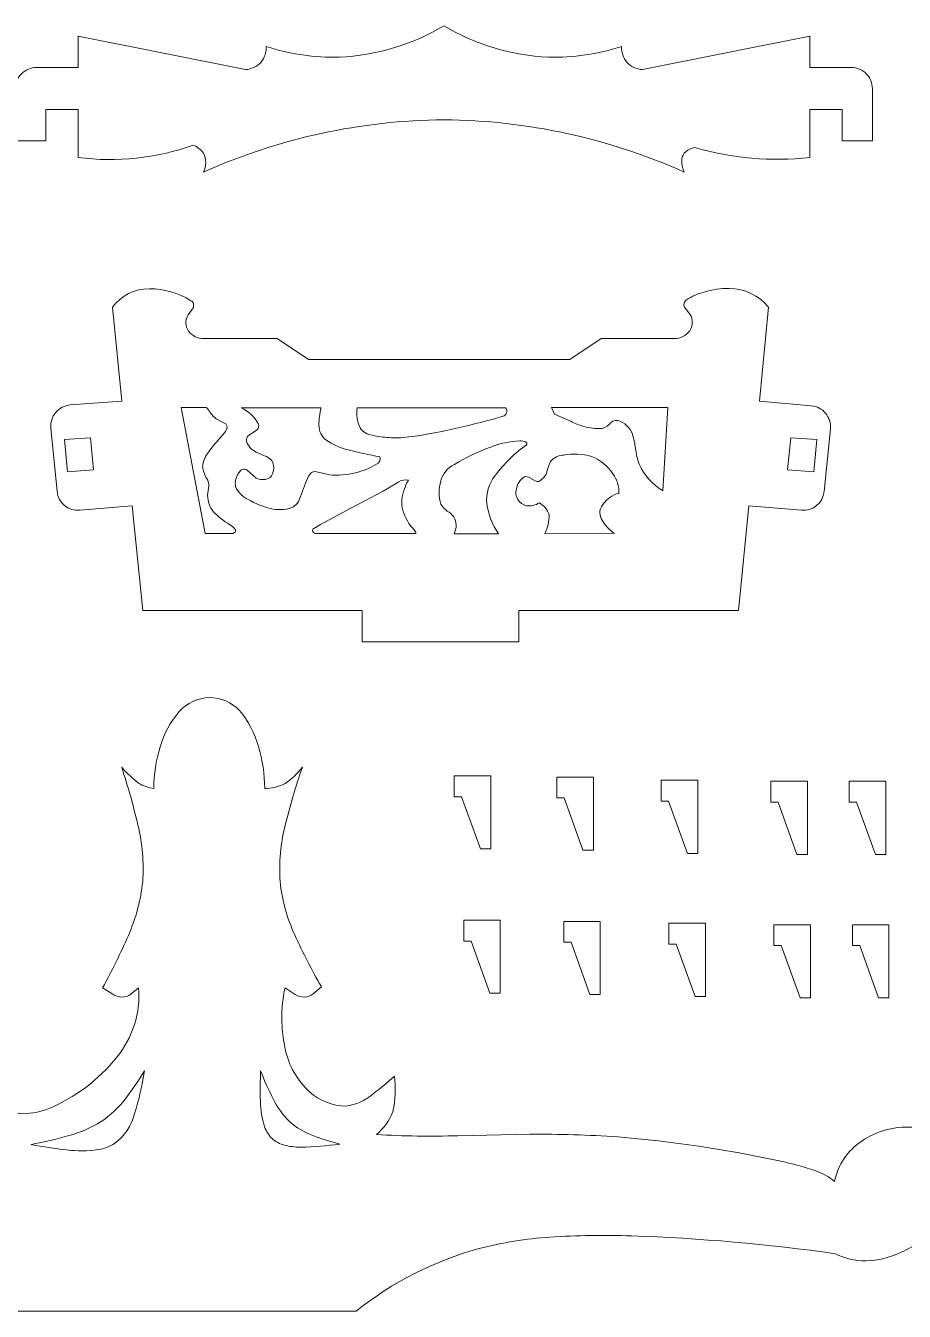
# Model space of a CAD drawing. Header units: millimetres. Extents: x -130 to 132, y -77 to 155.
# Drawn here: x 1.4 to 76.5, y -65.9 to 43.9 of the extents above; entities that cross this region are included whole.
import ezdxf

# ---------------------------------------------------------------- set-up
doc = ezdxf.new("R2010")
doc.units = ezdxf.units.MM
doc.header["$MEASUREMENT"] = 0
doc.layers.add('layer 1', color=7, linetype='Continuous')

msp = doc.modelspace()

# ---------------------------------------------------------------- linework, layer by layer
at = {"layer": 'layer 1', "color": 253, "lineweight": 9}
for points, knots in [([(57.7281, 31.3792), (57.5972, 31.6736), (57.5239, 31.9905), (57.512, 32.3125), (57.512, 32.3125), (57.5038, 32.5555), (57.5802, 32.7939), (57.7281, 32.9868), (57.7281, 32.9868), (57.9617, 33.2452), (58.2772, 33.4155), (58.6213, 33.4691), (58.6213, 33.4691), (61.8103, 32.551), (65.1471, 32.2656), (68.4456, 32.6296), (68.4456, 32.6296), (68.4456, 32.6296), (68.4456, 36.7379), (68.4456, 36.7379), (68.4456, 36.7379), (68.4456, 36.7379), (71.2143, 36.7379), (71.2143, 36.7379), (71.2143, 36.7379), (71.2143, 36.7379), (71.2143, 34.0586), (71.2143, 34.0586), (71.2143, 34.0586), (71.2143, 34.0586), (73.8044, 34.0586), (73.8044, 34.0586), (73.8044, 34.0586), (73.8044, 34.0586), (73.8044, 38.5188), (73.8044, 38.5188), (73.8044, 38.5188), (73.8041, 38.9942), (73.615, 39.4501), (73.2785, 39.7861), (73.2785, 39.7861), (72.9421, 40.1221), (72.4883, 40.3107), (72.0128, 40.3103), (72.0128, 40.3103), (72.0128, 40.3103), (68.4456, 40.3103), (68.4456, 40.3103), (68.4456, 40.3103), (68.4456, 40.3103), (68.4456, 42.9897), (68.4456, 42.9897), (68.4456, 42.9897), (68.4456, 42.9897), (54.1556, 40.1317), (54.1556, 40.1317), (54.1556, 40.1317), (53.647, 40.166), (53.1691, 40.3891), (52.816, 40.7569), (52.816, 40.7569), (52.5127, 41.1361), (52.3543, 41.6113), (52.3694, 42.0966), (52.3694, 42.0966), (50.3512, 41.4476), (48.2368, 41.1456), (46.1175, 41.2035), (46.1175, 41.2035), (42.9639, 41.3365), (39.8925, 42.2582), (37.1863, 43.8828), (37.1863, 43.8828), (34.4802, 42.258), (31.4087, 41.3368), (28.255, 41.2035), (28.255, 41.2035), (26.1358, 41.1455), (24.0215, 41.4476), (22.0032, 42.0966), (22.0032, 42.0966), (22.0185, 41.6113), (21.8599, 41.1361), (21.5566, 40.7569), (21.5566, 40.7569), (21.2037, 40.389), (20.7257, 40.1661), (20.2169, 40.1317), (20.2169, 40.1317), (20.2169, 40.1317), (5.9269, 42.9897), (5.9269, 42.9897), (5.9269, 42.9897), (5.9269, 42.9897), (5.9269, 40.3103), (5.9269, 40.3103), (5.9269, 40.3103), (5.9269, 40.3103), (2.3599, 40.3103), (2.3599, 40.3103), (2.3599, 40.3103), (1.8844, 40.3101), (1.4286, 40.1209), (1.0926, 39.7845), (1.0926, 39.7845), (0.7566, 39.448), (0.568, 38.9942), (0.5683, 38.5188), (0.5683, 38.5188), (0.5683, 38.5188), (0.5683, 34.0586), (0.5683, 34.0586), (0.5683, 34.0586), (0.5683, 34.0586), (3.1583, 34.0586), (3.1583, 34.0586), (3.1583, 34.0586), (3.1583, 34.0586), (3.1583, 36.7379), (3.1583, 36.7379), (3.1583, 36.7379), (3.1583, 36.7379), (5.9269, 36.7379), (5.9269, 36.7379), (5.9269, 36.7379), (5.9269, 36.7379), (5.9269, 32.6296), (5.9269, 32.6296), (5.9269, 32.6296), (9.2388, 32.1923), (12.6057, 32.5502), (15.7513, 33.6745), (15.7513, 33.6745), (16.1163, 33.5494), (16.4302, 33.3076), (16.6444, 32.9868), (16.6444, 32.9868), (16.8972, 32.4809), (16.897, 31.8851), (16.6444, 31.3792), (16.6444, 31.3792), (23.1078, 34.2736), (30.1047, 35.7943), (37.1863, 35.8448), (37.1863, 35.8448), (44.268, 35.7946), (51.2647, 34.2732), (57.7281, 31.3792)], [0, 0, 0, 0, 0.02631579, 0.02631579, 0.02631579, 0.02631579, 0.05263158, 0.05263158, 0.05263158, 0.05263158, 0.07894737, 0.07894737, 0.07894737, 0.07894737, 0.10526316, 0.10526316, 0.10526316, 0.10526316, 0.13157895, 0.13157895, 0.13157895, 0.13157895, 0.15789474, 0.15789474, 0.15789474, 0.15789474, 0.18421053, 0.18421053, 0.18421053, 0.18421053, 0.21052632, 0.21052632, 0.21052632, 0.21052632, 0.23684211, 0.23684211, 0.23684211, 0.23684211, 0.26315789, 0.26315789, 0.26315789, 0.26315789, 0.28947368, 0.28947368, 0.28947368, 0.28947368, 0.31578947, 0.31578947, 0.31578947, 0.31578947, 0.34210526, 0.34210526, 0.34210526, 0.34210526, 0.36842105, 0.36842105, 0.36842105, 0.36842105, 0.39473684, 0.39473684, 0.39473684, 0.39473684, 0.42105263, 0.42105263, 0.42105263, 0.42105263, 0.44736842, 0.44736842, 0.44736842, 0.44736842, 0.47368421, 0.47368421, 0.47368421, 0.47368421, 0.5, 0.5, 0.5, 0.5, 0.52631579, 0.52631579, 0.52631579, 0.52631579, 0.55263158, 0.55263158, 0.55263158, 0.55263158, 0.57894737, 0.57894737, 0.57894737, 0.57894737, 0.60526316, 0.60526316, 0.60526316, 0.60526316, 0.63157895, 0.63157895, 0.63157895, 0.63157895, 0.65789474, 0.65789474, 0.65789474, 0.65789474, 0.68421053, 0.68421053, 0.68421053, 0.68421053, 0.71052632, 0.71052632, 0.71052632, 0.71052632, 0.73684211, 0.73684211, 0.73684211, 0.73684211, 0.76315789, 0.76315789, 0.76315789, 0.76315789, 0.78947368, 0.78947368, 0.78947368, 0.78947368, 0.81578947, 0.81578947, 0.81578947, 0.81578947, 0.84210526, 0.84210526, 0.84210526, 0.84210526, 0.86842105, 0.86842105, 0.86842105, 0.86842105, 0.89473684, 0.89473684, 0.89473684, 0.89473684, 0.92105263, 0.92105263, 0.92105263, 0.92105263, 0.94736842, 0.94736842, 0.94736842, 0.94736842, 1, 1, 1, 1]), ([(61.5712, 21.4413), (60.8443, 21.4438), (60.1214, 21.3394), (59.425, 21.1314), (59.425, 21.1314), (58.8909, 20.9972), (58.3847, 20.7706), (57.929, 20.4615), (57.929, 20.4615), (57.8222, 20.4048), (57.7436, 20.3064), (57.712, 20.1897), (57.712, 20.1897), (57.6805, 20.073), (57.6983, 19.949), (57.762, 19.8462), (57.762, 19.8462), (57.762, 19.8462), (58.2157, 19.2317), (58.2157, 19.2317), (58.2157, 19.2317), (58.4856, 18.7986), (58.4784, 18.2476), (58.1978, 17.8215), (58.1978, 17.8215), (57.8868, 17.4033), (57.3954, 17.1574), (56.8742, 17.1588), (56.8742, 17.1588), (56.8742, 17.1588), (50.6224, 17.1588), (50.6224, 17.1588), (50.6224, 17.1588), (50.6224, 17.1588), (47.943, 15.3725), (47.943, 15.3725), (47.943, 15.3725), (47.943, 15.3725), (25.6149, 15.3725), (25.6149, 15.3725), (25.6149, 15.3725), (25.6149, 15.3725), (22.9355, 17.1588), (22.9355, 17.1588), (22.9355, 17.1588), (22.9355, 17.1588), (16.6836, 17.1588), (16.6836, 17.1588), (16.6836, 17.1588), (16.1633, 17.1445), (15.6674, 17.3812), (15.3511, 17.7947), (15.3511, 17.7947), (15.0724, 18.2155), (15.0607, 18.7597), (15.3207, 19.1924), (15.3207, 19.1924), (15.3207, 19.1924), (15.7468, 19.7881), (15.7468, 19.7881), (15.7468, 19.7881), (15.8037, 19.893), (15.816, 20.0164), (15.7807, 20.1304), (15.7807, 20.1304), (15.7455, 20.2444), (15.6663, 20.3392), (15.5601, 20.3937), (15.5601, 20.3937), (14.4889, 21.0568), (13.2555, 21.4099), (11.9956, 21.4136), (11.9956, 21.4136), (10.7597, 21.4238), (9.5956, 20.8377), (8.8688, 19.8381), (8.8688, 19.8381), (8.8688, 19.8381), (9.6637, 11.8), (9.6637, 11.8), (9.6637, 11.8), (9.6637, 11.8), (5.2485, 11.4846), (5.2485, 11.4846), (5.2485, 11.4846), (4.7658, 11.4498), (4.3176, 11.2213), (4.0059, 10.851), (4.0059, 10.851), (3.6942, 10.4808), (3.5452, 10.0026), (3.5932, 9.5209), (3.5932, 9.5209), (3.5932, 9.5209), (4.1307, 4.0924), (4.1307, 4.0924), (4.1307, 4.0924), (4.228, 3.1163), (5.0894, 2.3995), (6.0666, 2.4838), (6.0666, 2.4838), (6.0666, 2.4838), (10.5568, 2.8688), (10.5568, 2.8688), (10.5568, 2.8688), (10.5568, 2.8688), (11.4499, -6.0625), (11.4499, -6.0625), (11.4499, -6.0625), (11.4499, -6.0625), (30.2055, -6.0625), (30.2055, -6.0625), (30.2055, -6.0625), (30.2055, -6.0625), (30.2055, -8.7419), (30.2055, -8.7419), (30.2055, -8.7419), (30.2055, -8.7419), (43.6024, -8.7419), (43.6024, -8.7419), (43.6024, -8.7419), (43.6024, -8.7419), (43.6024, -6.0625), (43.6024, -6.0625), (43.6024, -6.0625), (43.6024, -6.0625), (62.358, -6.0625), (62.358, -6.0625), (62.358, -6.0625), (62.358, -6.0625), (63.2511, 2.8688), (63.2511, 2.8688), (63.2511, 2.8688), (63.2511, 2.8688), (67.7429, 2.4837), (67.7429, 2.4837), (67.7429, 2.4837), (68.7196, 2.4006), (69.5818, 3.1151), (69.6788, 4.0906), (69.6788, 4.0906), (69.6788, 4.0906), (70.2153, 9.4559), (70.2153, 9.4559), (70.2153, 9.4559), (70.2627, 9.9334), (70.1168, 10.41), (69.81, 10.7791), (69.81, 10.7791), (69.5033, 11.1481), (69.0637, 11.3786), (68.5855, 11.4193), (68.5855, 11.4193), (68.5855, 11.4193), (64.1443, 11.8), (64.1443, 11.8), (64.1443, 11.8), (64.1443, 11.8), (64.9293, 19.8355), (64.9293, 19.8355), (64.9293, 19.8355), (64.1049, 20.8447), (62.8743, 21.4335), (61.5712, 21.4413)], [0, 0, 0, 0, 0.02380952, 0.02380952, 0.02380952, 0.02380952, 0.04761905, 0.04761905, 0.04761905, 0.04761905, 0.07142857, 0.07142857, 0.07142857, 0.07142857, 0.0952381, 0.0952381, 0.0952381, 0.0952381, 0.11904762, 0.11904762, 0.11904762, 0.11904762, 0.14285714, 0.14285714, 0.14285714, 0.14285714, 0.16666667, 0.16666667, 0.16666667, 0.16666667, 0.19047619, 0.19047619, 0.19047619, 0.19047619, 0.21428571, 0.21428571, 0.21428571, 0.21428571, 0.23809524, 0.23809524, 0.23809524, 0.23809524, 0.26190476, 0.26190476, 0.26190476, 0.26190476, 0.28571429, 0.28571429, 0.28571429, 0.28571429, 0.30952381, 0.30952381, 0.30952381, 0.30952381, 0.33333333, 0.33333333, 0.33333333, 0.33333333, 0.35714286, 0.35714286, 0.35714286, 0.35714286, 0.38095238, 0.38095238, 0.38095238, 0.38095238, 0.4047619, 0.4047619, 0.4047619, 0.4047619, 0.42857143, 0.42857143, 0.42857143, 0.42857143, 0.45238095, 0.45238095, 0.45238095, 0.45238095, 0.47619048, 0.47619048, 0.47619048, 0.47619048, 0.5, 0.5, 0.5, 0.5, 0.52380952, 0.52380952, 0.52380952, 0.52380952, 0.54761905, 0.54761905, 0.54761905, 0.54761905, 0.57142857, 0.57142857, 0.57142857, 0.57142857, 0.5952381, 0.5952381, 0.5952381, 0.5952381, 0.61904762, 0.61904762, 0.61904762, 0.61904762, 0.64285714, 0.64285714, 0.64285714, 0.64285714, 0.66666667, 0.66666667, 0.66666667, 0.66666667, 0.69047619, 0.69047619, 0.69047619, 0.69047619, 0.71428571, 0.71428571, 0.71428571, 0.71428571, 0.73809524, 0.73809524, 0.73809524, 0.73809524, 0.76190476, 0.76190476, 0.76190476, 0.76190476, 0.78571429, 0.78571429, 0.78571429, 0.78571429, 0.80952381, 0.80952381, 0.80952381, 0.80952381, 0.83333333, 0.83333333, 0.83333333, 0.83333333, 0.85714286, 0.85714286, 0.85714286, 0.85714286, 0.88095238, 0.88095238, 0.88095238, 0.88095238, 0.9047619, 0.9047619, 0.9047619, 0.9047619, 0.92857143, 0.92857143, 0.92857143, 0.92857143, 0.95238095, 0.95238095, 0.95238095, 0.95238095, 1, 1, 1, 1]), ([(16.7774, 0.5003), (16.7774, 0.5003), (14.7277, 11.2632), (14.7277, 11.2632), (14.7277, 11.2632), (14.7277, 11.2632), (16.7917, 11.2641), (16.7917, 11.2641), (16.7917, 11.2641), (16.9103, 11.2738), (17.0191, 11.1975), (17.0507, 11.0828), (17.0507, 11.0828), (17.2201, 10.7804), (17.451, 10.517), (17.7286, 10.3094), (17.7286, 10.3094), (17.7286, 10.3094), (18.319, 9.9995), (18.319, 9.9995), (18.319, 9.9995), (18.4844, 9.9418), (18.6128, 9.8088), (18.6646, 9.6413), (18.6646, 9.6413), (18.6482, 9.433), (18.5601, 9.2366), (18.4154, 9.0858), (18.4154, 9.0858), (18.4154, 9.0858), (17.8635, 8.4499), (17.8635, 8.4499), (17.8635, 8.4499), (17.5411, 8.1038), (17.2478, 7.732), (16.9864, 7.338), (16.9864, 7.338), (16.7392, 7.0116), (16.5921, 6.6208), (16.5631, 6.2125), (16.5631, 6.2125), (16.6067, 5.8556), (16.7283, 5.513), (16.9194, 5.2086), (16.9194, 5.2086), (17.0381, 5.0242), (17.0965, 4.8074), (17.0864, 4.5884), (17.0864, 4.5884), (17.0864, 4.5884), (16.9891, 3.7424), (16.9891, 3.7424), (16.9891, 3.7424), (16.9984, 3.241), (17.1724, 2.7569), (17.4848, 2.3646), (17.4848, 2.3646), (17.8928, 1.9391), (18.3574, 1.572), (18.8655, 1.2732), (18.8655, 1.2732), (19.0778, 1.1746), (19.2542, 1.0124), (19.3702, 0.8091), (19.3702, 0.8091), (19.3879, 0.7253), (19.3584, 0.6385), (19.2934, 0.5828), (19.2934, 0.5828), (19.2934, 0.5828), (19.1505, 0.507), (19.1505, 0.507), (19.1505, 0.507), (19.1505, 0.507), (16.7774, 0.5003), (16.7774, 0.5003)], [0, 0, 0, 0, 0.05, 0.05, 0.05, 0.05, 0.1, 0.1, 0.1, 0.1, 0.15, 0.15, 0.15, 0.15, 0.2, 0.2, 0.2, 0.2, 0.25, 0.25, 0.25, 0.25, 0.3, 0.3, 0.3, 0.3, 0.35, 0.35, 0.35, 0.35, 0.4, 0.4, 0.4, 0.4, 0.45, 0.45, 0.45, 0.45, 0.5, 0.5, 0.5, 0.5, 0.55, 0.55, 0.55, 0.55, 0.6, 0.6, 0.6, 0.6, 0.65, 0.65, 0.65, 0.65, 0.7, 0.7, 0.7, 0.7, 0.75, 0.75, 0.75, 0.75, 0.8, 0.8, 0.8, 0.8, 0.85, 0.85, 0.85, 0.85, 0.9, 0.9, 0.9, 0.9, 1, 1, 1, 1]), ([(31.3818, 6.3923), (30.8365, 6.066), (30.2411, 5.8318), (29.6197, 5.6994), (29.6197, 5.6994), (28.8956, 5.5079), (28.1435, 5.4437), (27.3976, 5.5099), (27.3976, 5.5099), (27.3976, 5.5099), (26.5786, 5.7102), (26.5786, 5.7102), (26.5786, 5.7102), (26.3975, 5.7839), (26.1996, 5.8057), (26.007, 5.7731), (26.007, 5.7731), (25.839, 5.7025), (25.7033, 5.5719), (25.6265, 5.4068), (25.6265, 5.4068), (25.6265, 5.4068), (25.3603, 4.8025), (25.3603, 4.8025), (25.3603, 4.8025), (25.3603, 4.8025), (24.9209, 3.6572), (24.9209, 3.6572), (24.9209, 3.6572), (24.8242, 3.2552), (24.5614, 2.9128), (24.1984, 2.7151), (24.1984, 2.7151), (23.6037, 2.513), (22.9631, 2.487), (22.3541, 2.64), (22.3541, 2.64), (21.6866, 2.7937), (21.0488, 3.0568), (20.4669, 3.4182), (20.4669, 3.4182), (19.9851, 3.6377), (19.5995, 4.0256), (19.3827, 4.5087), (19.3827, 4.5087), (19.3029, 4.9355), (19.4111, 5.3762), (19.6792, 5.7177), (19.6792, 5.7177), (19.7389, 5.8422), (19.8483, 5.9358), (19.9806, 5.9756), (19.9806, 5.9756), (20.1129, 6.0153), (20.2564, 5.9972), (20.3749, 5.9263), (20.3749, 5.9263), (20.3749, 5.9263), (21.151, 5.2304), (21.151, 5.2304), (21.151, 5.2304), (21.4666, 5.0805), (21.8295, 5.0663), (22.1558, 5.1912), (22.1558, 5.1912), (22.3994, 5.2897), (22.5667, 5.5165), (22.589, 5.7784), (22.589, 5.7784), (22.7013, 6.1222), (22.6402, 6.499), (22.4246, 6.7896), (22.4246, 6.7896), (22.2587, 6.9395), (22.0656, 7.0563), (21.8557, 7.1334), (21.8557, 7.1334), (21.8557, 7.1334), (21.1502, 7.4567), (21.1502, 7.4567), (21.1502, 7.4567), (20.7645, 7.6429), (20.4621, 7.9667), (20.3026, 8.3642), (20.3026, 8.3642), (20.283, 8.6663), (20.4672, 8.9448), (20.7527, 9.0456), (20.7527, 9.0456), (20.7527, 9.0456), (21.2127, 9.3645), (21.2127, 9.3645), (21.2127, 9.3645), (21.3519, 9.487), (21.4017, 9.6823), (21.3377, 9.8566), (21.3377, 9.8566), (21.014, 10.4682), (20.496, 10.9543), (19.865, 11.2382), (19.865, 11.2382), (19.865, 11.2382), (26.6929, 11.2499), (26.6929, 11.2499), (26.6929, 11.2499), (26.567, 10.7598), (26.5025, 10.2562), (26.5009, 9.7503), (26.5009, 9.7503), (26.5056, 9.2651), (26.7241, 8.807), (27.0984, 8.4981), (27.0984, 8.4981), (27.6738, 8.0942), (28.3232, 7.8079), (29.0096, 7.6559), (29.0096, 7.6559), (29.9019, 7.4239), (30.8025, 7.2253), (31.7096, 7.0602), (31.7096, 7.0602), (31.7915, 6.7863), (31.6484, 6.4953), (31.3818, 6.3923)], [0, 0, 0, 0, 0.03125, 0.03125, 0.03125, 0.03125, 0.0625, 0.0625, 0.0625, 0.0625, 0.09375, 0.09375, 0.09375, 0.09375, 0.125, 0.125, 0.125, 0.125, 0.15625, 0.15625, 0.15625, 0.15625, 0.1875, 0.1875, 0.1875, 0.1875, 0.21875, 0.21875, 0.21875, 0.21875, 0.25, 0.25, 0.25, 0.25, 0.28125, 0.28125, 0.28125, 0.28125, 0.3125, 0.3125, 0.3125, 0.3125, 0.34375, 0.34375, 0.34375, 0.34375, 0.375, 0.375, 0.375, 0.375, 0.40625, 0.40625, 0.40625, 0.40625, 0.4375, 0.4375, 0.4375, 0.4375, 0.46875, 0.46875, 0.46875, 0.46875, 0.5, 0.5, 0.5, 0.5, 0.53125, 0.53125, 0.53125, 0.53125, 0.5625, 0.5625, 0.5625, 0.5625, 0.59375, 0.59375, 0.59375, 0.59375, 0.625, 0.625, 0.625, 0.625, 0.65625, 0.65625, 0.65625, 0.65625, 0.6875, 0.6875, 0.6875, 0.6875, 0.71875, 0.71875, 0.71875, 0.71875, 0.75, 0.75, 0.75, 0.75, 0.78125, 0.78125, 0.78125, 0.78125, 0.8125, 0.8125, 0.8125, 0.8125, 0.84375, 0.84375, 0.84375, 0.84375, 0.875, 0.875, 0.875, 0.875, 0.90625, 0.90625, 0.90625, 0.90625, 0.9375, 0.9375, 0.9375, 0.9375, 1, 1, 1, 1]), ([(42.461, 11.2525), (42.5654, 11.1058), (42.5875, 10.9156), (42.5199, 10.7488), (42.5199, 10.7488), (42.4613, 10.646), (42.3648, 10.5704), (42.2511, 10.538), (42.2511, 10.538), (42.2511, 10.538), (41.3196, 10.2487), (41.3196, 10.2487), (41.3196, 10.2487), (39.972, 9.8973), (38.6168, 9.5763), (37.255, 9.2859), (37.255, 9.2859), (36.2277, 9.0596), (35.1905, 8.8805), (34.1469, 8.7491), (34.1469, 8.7491), (33.5958, 8.6752), (33.0386, 8.6566), (32.4839, 8.6937), (32.4839, 8.6937), (32.0134, 8.7284), (31.5459, 8.7968), (31.0853, 8.8983), (31.0853, 8.8983), (30.6551, 8.938), (30.2647, 9.1677), (30.0207, 9.5243), (30.0207, 9.5243), (29.7567, 10.059), (29.6731, 10.6653), (29.7822, 11.2516), (29.7822, 11.2516), (29.7822, 11.2516), (42.461, 11.2525), (42.461, 11.2525)], [0, 0, 0, 0, 0.09090909, 0.09090909, 0.09090909, 0.09090909, 0.18181818, 0.18181818, 0.18181818, 0.18181818, 0.27272727, 0.27272727, 0.27272727, 0.27272727, 0.36363636, 0.36363636, 0.36363636, 0.36363636, 0.45454545, 0.45454545, 0.45454545, 0.45454545, 0.54545455, 0.54545455, 0.54545455, 0.54545455, 0.63636364, 0.63636364, 0.63636364, 0.63636364, 0.72727273, 0.72727273, 0.72727273, 0.72727273, 0.81818182, 0.81818182, 0.81818182, 0.81818182, 1, 1, 1, 1]), ([(56.3366, 11.2668), (56.3366, 11.2668), (55.8927, 4.1601), (55.8927, 4.1601), (55.8927, 4.1601), (55.0012, 4.6836), (54.2965, 5.4746), (53.8787, 6.4204), (53.8787, 6.4204), (53.7199, 6.8598), (53.612, 7.316), (53.5572, 7.7801), (53.5572, 7.7801), (53.5144, 8.1912), (53.4269, 8.5963), (53.2964, 8.9885), (53.2964, 8.9885), (53.0806, 9.5529), (52.619, 9.9874), (52.0424, 10.1683), (52.0424, 10.1683), (51.7492, 10.2148), (51.4573, 10.0794), (51.3038, 9.8253), (51.3038, 9.8253), (51.0914, 9.5952), (50.7925, 9.4641), (50.4795, 9.4636), (50.4795, 9.4636), (49.9645, 9.4664), (49.453, 9.5484), (48.9629, 9.7065), (48.9629, 9.7065), (48.5941, 9.8235), (48.2363, 9.973), (47.8939, 10.1531), (47.8939, 10.1531), (47.8939, 10.1531), (47.5518, 10.3139), (47.5518, 10.3139), (47.5518, 10.3139), (47.5518, 10.3139), (46.6247, 10.6854), (46.6247, 10.6854), (46.6247, 10.6854), (46.6247, 10.6854), (46.3809, 11.2615), (46.3809, 11.2615), (46.3809, 11.2615), (46.3809, 11.2615), (56.3366, 11.2668), (56.3366, 11.2668)], [0, 0, 0, 0, 0.07142857, 0.07142857, 0.07142857, 0.07142857, 0.14285714, 0.14285714, 0.14285714, 0.14285714, 0.21428571, 0.21428571, 0.21428571, 0.21428571, 0.28571429, 0.28571429, 0.28571429, 0.28571429, 0.35714286, 0.35714286, 0.35714286, 0.35714286, 0.42857143, 0.42857143, 0.42857143, 0.42857143, 0.5, 0.5, 0.5, 0.5, 0.57142857, 0.57142857, 0.57142857, 0.57142857, 0.64285714, 0.64285714, 0.64285714, 0.64285714, 0.71428571, 0.71428571, 0.71428571, 0.71428571, 0.78571429, 0.78571429, 0.78571429, 0.78571429, 0.85714286, 0.85714286, 0.85714286, 0.85714286, 1, 1, 1, 1]), ([(6.9843, 8.6741), (6.9843, 8.6741), (7.2523, 5.95), (7.2523, 5.95), (7.2523, 5.95), (7.2523, 5.95), (5.0194, 5.7625), (5.0194, 5.7625), (5.0194, 5.7625), (5.0194, 5.7625), (4.7515, 8.5222), (4.7515, 8.5222), (4.7515, 8.5222), (4.7515, 8.5222), (6.9843, 8.6741), (6.9843, 8.6741)], [0, 0, 0, 0, 0.2, 0.2, 0.2, 0.2, 0.4, 0.4, 0.4, 0.4, 0.6, 0.6, 0.6, 0.6, 1, 1, 1, 1]), ([(36.9183, 4.9921), (37.0775, 5.6081), (37.5034, 6.1214), (38.0793, 6.3921), (38.0793, 6.3921), (39.0598, 6.9932), (40.0978, 7.4956), (41.1776, 7.8917), (41.1776, 7.8917), (41.9754, 8.1965), (42.8171, 8.3723), (43.6703, 8.4124), (43.6703, 8.4124), (43.8419, 8.4253), (44.014, 8.3946), (44.1704, 8.3231), (44.1704, 8.3231), (44.2466, 8.2832), (44.2919, 8.2016), (44.2856, 8.1159), (44.2856, 8.1159), (43.2434, 7.3774), (42.3255, 6.4782), (41.5661, 5.4512), (41.5661, 5.4512), (41.0257, 4.7759), (40.7697, 3.9175), (40.8525, 3.0567), (40.8525, 3.0567), (40.9706, 2.1284), (41.3173, 1.2443), (41.8617, 0.4831), (41.8617, 0.4831), (41.8617, 0.4831), (38.0525, 0.481), (38.0525, 0.481), (38.0525, 0.481), (38.2966, 0.9397), (38.2864, 1.4916), (38.0248, 1.9406), (38.0248, 1.9406), (37.8654, 2.1287), (37.6785, 2.2915), (37.4702, 2.4234), (37.4702, 2.4234), (37.2462, 2.57), (37.0626, 2.7706), (36.9361, 3.0066), (36.9361, 3.0066), (36.7265, 3.6507), (36.7203, 4.3442), (36.9183, 4.9921)], [0, 0, 0, 0, 0.07142857, 0.07142857, 0.07142857, 0.07142857, 0.14285714, 0.14285714, 0.14285714, 0.14285714, 0.21428571, 0.21428571, 0.21428571, 0.21428571, 0.28571429, 0.28571429, 0.28571429, 0.28571429, 0.35714286, 0.35714286, 0.35714286, 0.35714286, 0.42857143, 0.42857143, 0.42857143, 0.42857143, 0.5, 0.5, 0.5, 0.5, 0.57142857, 0.57142857, 0.57142857, 0.57142857, 0.64285714, 0.64285714, 0.64285714, 0.64285714, 0.71428571, 0.71428571, 0.71428571, 0.71428571, 0.78571429, 0.78571429, 0.78571429, 0.78571429, 0.85714286, 0.85714286, 0.85714286, 0.85714286, 1, 1, 1, 1]), ([(69.0564, 8.5222), (69.0564, 8.5222), (68.7885, 5.7625), (68.7885, 5.7625), (68.7885, 5.7625), (68.7885, 5.7625), (66.5557, 5.95), (66.5557, 5.95), (66.5557, 5.95), (66.5557, 5.95), (66.8236, 8.6741), (66.8236, 8.6741), (66.8236, 8.6741), (66.8236, 8.6741), (69.0564, 8.5222), (69.0564, 8.5222)], [0, 0, 0, 0, 0.2, 0.2, 0.2, 0.2, 0.4, 0.4, 0.4, 0.4, 0.6, 0.6, 0.6, 0.6, 1, 1, 1, 1]), ([(51.3654, 3.5723), (50.9604, 3.3054), (50.6572, 2.9103), (50.5045, 2.4501), (50.5045, 2.4501), (50.4988, 1.9932), (50.6774, 1.5537), (51.0002, 1.2304), (51.0002, 1.2304), (51.2074, 0.952), (51.4615, 0.7119), (51.7513, 0.5207), (51.7513, 0.5207), (51.7513, 0.5207), (45.8031, 0.5173), (45.8031, 0.5173), (45.8031, 0.5173), (46.0607, 0.9987), (46.1928, 1.5372), (46.1871, 2.0834), (46.1871, 2.0834), (46.0376, 2.5244), (45.7364, 2.8978), (45.3369, 3.1372), (45.3369, 3.1372), (45.0188, 2.916), (44.6296, 2.821), (44.2455, 2.8705), (44.2455, 2.8705), (43.9388, 2.9408), (43.6751, 3.1355), (43.5176, 3.4078), (43.5176, 3.4078), (43.3343, 3.6712), (43.282, 4.0045), (43.3756, 4.3115), (43.3756, 4.3115), (43.4515, 4.7374), (43.7006, 5.113), (44.0633, 5.3489), (44.0633, 5.3489), (44.2281, 5.3838), (44.4001, 5.3488), (44.5384, 5.2524), (44.5384, 5.2524), (44.5384, 5.2524), (44.9725, 4.9938), (44.9725, 4.9938), (44.9725, 4.9938), (45.1789, 4.898), (45.4236, 4.9549), (45.5664, 5.1321), (45.5664, 5.1321), (45.7588, 5.3001), (45.9056, 5.5138), (45.9933, 5.7538), (45.9933, 5.7538), (46.0649, 6.0678), (46.1709, 6.3729), (46.3095, 6.6637), (46.3095, 6.6637), (46.5803, 6.995), (46.9828, 7.1914), (47.4107, 7.2013), (47.4107, 7.2013), (48.2059, 7.3513), (49.0259, 7.3089), (49.8016, 7.0781), (49.8016, 7.0781), (50.5486, 6.7877), (51.1871, 6.2718), (51.628, 5.6025), (51.628, 5.6025), (51.9851, 5.1191), (52.1685, 4.5289), (52.1487, 3.9283), (52.1487, 3.9283), (51.8562, 3.8961), (51.5818, 3.7714), (51.3654, 3.5723)], [0, 0, 0, 0, 0.04761905, 0.04761905, 0.04761905, 0.04761905, 0.0952381, 0.0952381, 0.0952381, 0.0952381, 0.14285714, 0.14285714, 0.14285714, 0.14285714, 0.19047619, 0.19047619, 0.19047619, 0.19047619, 0.23809524, 0.23809524, 0.23809524, 0.23809524, 0.28571429, 0.28571429, 0.28571429, 0.28571429, 0.33333333, 0.33333333, 0.33333333, 0.33333333, 0.38095238, 0.38095238, 0.38095238, 0.38095238, 0.42857143, 0.42857143, 0.42857143, 0.42857143, 0.47619048, 0.47619048, 0.47619048, 0.47619048, 0.52380952, 0.52380952, 0.52380952, 0.52380952, 0.57142857, 0.57142857, 0.57142857, 0.57142857, 0.61904762, 0.61904762, 0.61904762, 0.61904762, 0.66666667, 0.66666667, 0.66666667, 0.66666667, 0.71428571, 0.71428571, 0.71428571, 0.71428571, 0.76190476, 0.76190476, 0.76190476, 0.76190476, 0.80952381, 0.80952381, 0.80952381, 0.80952381, 0.85714286, 0.85714286, 0.85714286, 0.85714286, 0.9047619, 0.9047619, 0.9047619, 0.9047619, 1, 1, 1, 1]), ([(26.2106, 0.5058), (26.0816, 0.5291), (25.9789, 0.6273), (25.9498, 0.7551), (25.9498, 0.7551), (25.9578, 0.835), (26.0064, 0.9053), (26.0784, 0.9412), (26.0784, 0.9412), (26.0784, 0.9412), (26.6491, 1.2876), (26.6491, 1.2876), (26.6491, 1.2876), (26.6491, 1.2876), (29.2981, 2.6875), (29.2981, 2.6875), (29.2981, 2.6875), (29.2981, 2.6875), (32.0016, 4.1319), (32.0016, 4.1319), (32.0016, 4.1319), (32.0016, 4.1319), (33.3476, 4.9322), (33.3476, 4.9322), (33.3476, 4.9322), (33.5889, 5.0747), (33.8768, 5.1163), (34.1487, 5.0482), (34.1487, 5.0482), (34.025, 4.8956), (33.938, 4.7169), (33.8941, 4.5256), (33.8941, 4.5256), (33.6417, 3.9485), (33.542, 3.3163), (33.6048, 2.6896), (33.6048, 2.6896), (33.7671, 2.0612), (34.0692, 1.4779), (34.489, 0.983), (34.489, 0.983), (34.489, 0.983), (34.781, 0.6203), (34.781, 0.6203), (34.781, 0.6203), (34.781, 0.6203), (34.7917, 0.5119), (34.7917, 0.5119), (34.7917, 0.5119), (34.7917, 0.5119), (26.2106, 0.5058), (26.2106, 0.5058)], [0, 0, 0, 0, 0.07142857, 0.07142857, 0.07142857, 0.07142857, 0.14285714, 0.14285714, 0.14285714, 0.14285714, 0.21428571, 0.21428571, 0.21428571, 0.21428571, 0.28571429, 0.28571429, 0.28571429, 0.28571429, 0.35714286, 0.35714286, 0.35714286, 0.35714286, 0.42857143, 0.42857143, 0.42857143, 0.42857143, 0.5, 0.5, 0.5, 0.5, 0.57142857, 0.57142857, 0.57142857, 0.57142857, 0.64285714, 0.64285714, 0.64285714, 0.64285714, 0.71428571, 0.71428571, 0.71428571, 0.71428571, 0.78571429, 0.78571429, 0.78571429, 0.78571429, 0.85714286, 0.85714286, 0.85714286, 0.85714286, 1, 1, 1, 1]), ([(70.6474, -61.022), (71.4482, -61.4279), (72.3354, -61.6351), (73.233, -61.6262), (73.233, -61.6262), (74.2834, -61.6009), (75.3166, -61.352), (76.2634, -60.8966), (76.2634, -60.8966), (77.4247, -60.3461), (78.5054, -59.6391), (79.4751, -58.7957), (79.4751, -58.7957), (80.3679, -58.0742), (81.1108, -57.1844), (81.6615, -56.1772), (81.6615, -56.1772), (82.0192, -55.4796), (82.0734, -54.6647), (81.8115, -53.9257), (81.8115, -53.9257), (81.5469, -53.2634), (81.1495, -52.6619), (80.6442, -52.1585), (80.6442, -52.1585), (80.1908, -51.6541), (79.6688, -51.2158), (79.0937, -50.8563), (79.0937, -50.8563), (78.526, -50.5083), (77.8875, -50.2911), (77.2253, -50.2205), (77.2253, -50.2205), (75.6902, -50.1204), (74.1648, -50.5364), (72.8928, -51.4014), (72.8928, -51.4014), (71.6991, -52.2033), (70.8622, -53.4375), (70.5581, -54.843), (70.5581, -54.843), (70.1328, -54.475), (69.6427, -54.1888), (69.1131, -53.9993), (69.1131, -53.9993), (68.0474, -53.6198), (66.9554, -53.3184), (65.846, -53.0973), (65.846, -53.0973), (61.2942, -52.1047), (56.6802, -51.4189), (52.0365, -51.0448), (52.0365, -51.0448), (49.5355, -50.8721), (47.0286, -50.7969), (44.5218, -50.8194), (44.5218, -50.8194), (44.5218, -50.8194), (38.378, -50.936), (38.378, -50.936), (38.378, -50.936), (36.0579, -51.0098), (33.7359, -50.9773), (31.4187, -50.8385), (31.4187, -50.8385), (32.0514, -50.3186), (32.5386, -49.643), (32.8325, -48.8785), (32.8325, -48.8785), (33.0418, -47.8808), (33.0852, -46.855), (32.9612, -45.8431), (32.9612, -45.8431), (32.3737, -46.3908), (31.7546, -46.9034), (31.107, -47.3784), (31.107, -47.3784), (30.4674, -47.9533), (29.6633, -48.312), (28.8081, -48.4035), (28.8081, -48.4035), (27.6636, -48.3949), (26.5625, -47.968), (25.7117, -47.2025), (25.7117, -47.2025), (24.6517, -46.2286), (23.9225, -44.9489), (23.6253, -43.5405), (23.6253, -43.5405), (23.2402, -41.8163), (23.2334, -40.0298), (23.6057, -38.3027), (23.6057, -38.3027), (23.6057, -38.3027), (24.4649, -38.8647), (24.4649, -38.8647), (24.4649, -38.8647), (24.7107, -39.0148), (24.9914, -39.0986), (25.2794, -39.108), (25.2794, -39.108), (25.5488, -39.0872), (25.8062, -38.987), (26.0189, -38.82), (26.0189, -38.82), (26.0189, -38.82), (26.7138, -38.2134), (26.7138, -38.2134), (26.7138, -38.2134), (25.8832, -36.7759), (25.1235, -35.2989), (24.4372, -33.7872), (24.4372, -33.7872), (23.7747, -32.3417), (23.3503, -30.7989), (23.1805, -29.2178), (23.1805, -29.2178), (23.0778, -27.6015), (23.2275, -25.9796), (23.6244, -24.4094), (23.6244, -24.4094), (24.0371, -22.7376), (24.5256, -21.0855), (25.0883, -19.4578), (25.0883, -19.4578), (24.6761, -20.003), (24.1771, -20.4765), (23.611, -20.8594), (23.611, -20.8594), (23.0665, -21.122), (22.4728, -21.266), (21.8685, -21.2822), (21.8685, -21.2822), (21.8686, -20.0655), (21.6861, -18.8552), (21.3273, -17.6926), (21.3273, -17.6926), (21.0278, -16.5624), (20.4761, -15.5142), (19.7143, -14.6272), (19.7143, -14.6272), (19.0498, -13.909), (18.1125, -13.5042), (17.1341, -13.5119), (17.1341, -13.5119), (16.1543, -13.5535), (15.2307, -13.9832), (14.5673, -14.7052), (14.5673, -14.7052), (13.8063, -15.572), (13.2493, -16.5988), (12.9373, -17.7093), (12.9373, -17.7093), (12.5718, -18.8645), (12.391, -20.0706), (12.4014, -21.2822), (12.4014, -21.2822), (11.9359, -21.2203), (11.4891, -21.0602), (11.0903, -20.8122), (11.0903, -20.8122), (10.5626, -20.4128), (10.0786, -19.9589), (9.6461, -19.4578), (9.6461, -19.4578), (10.181, -21.0872), (10.6438, -22.7391), (11.0332, -24.409), (11.0332, -24.409), (11.4089, -25.9862), (11.5468, -27.6103), (11.4422, -29.2282), (11.4422, -29.2282), (11.2738, -30.8151), (10.8614, -32.366), (10.2195, -33.8269), (10.2195, -33.8269), (9.5564, -35.3495), (8.8221, -36.84), (8.0189, -38.2935), (8.0189, -38.2935), (8.0189, -38.2935), (8.8834, -38.8524), (8.8834, -38.8524), (8.8834, -38.8524), (9.1294, -39.0018), (9.408, -39.0894), (9.6953, -39.1076), (9.6953, -39.1076), (9.9564, -39.0978), (10.209, -39.0105), (10.4205, -38.8569), (10.4205, -38.8569), (10.4205, -38.8569), (11.093, -38.3027), (11.093, -38.3027), (11.093, -38.3027), (11.2658, -40.4429), (10.5996, -42.5649), (9.2335, -44.2214), (9.2335, -44.2214), (7.6822, -46.1745), (5.6571, -47.6966), (3.3496, -48.6434), (3.3496, -48.6434), (1.7324, -49.2609), (-0.0664, -49.1857), (-1.626, -48.4344), (-1.626, -48.4344), (-2.9326, -47.8723), (-4.0695, -46.9794), (-4.9252, -45.8431), (-4.9252, -45.8431), (-5.3235, -46.8817), (-5.2506, -48.043), (-4.726, -49.0238), (-4.726, -49.0238), (-4.4235, -49.5238), (-4.0601, -49.9845), (-3.6444, -50.3952), (-3.6444, -50.3952), (-3.2943, -50.7311), (-2.9731, -51.096), (-2.6843, -51.486), (-2.6843, -51.486), (-2.5061, -51.7092), (-2.4632, -52.0114), (-2.5727, -52.2752), (-2.5727, -52.2752), (-2.7232, -52.5213), (-2.9526, -52.7087), (-3.2238, -52.8069), (-3.2238, -52.8069), (-3.9898, -53.0922), (-4.7917, -53.2689), (-5.6066, -53.3319), (-5.6066, -53.3319), (-6.3463, -53.423), (-7.0918, -53.4574), (-7.8368, -53.4347), (-7.8368, -53.4347), (-7.8368, -53.4347), (-91.1116, -53.4347), (-91.1116, -53.4347), (-91.1116, -53.4347), (-91.8769, -54.1372), (-92.7655, -54.6916), (-93.7329, -55.0701), (-93.7329, -55.0701), (-94.5995, -55.433), (-95.5378, -55.5905), (-96.4753, -55.53), (-96.4753, -55.53), (-97.2763, -55.4383), (-98.0342, -55.1205), (-98.661, -54.6134), (-98.661, -54.6134), (-99.3372, -54.0626), (-99.9577, -53.4471), (-100.5137, -52.7752), (-100.5137, -52.7752), (-101.9075, -51.1079), (-103.3719, -49.5008), (-104.9027, -47.9585), (-104.9027, -47.9585), (-105.8859, -46.9694), (-106.9557, -46.0702), (-108.0993, -45.2721), (-108.0993, -45.2721), (-109.2686, -44.4417), (-110.5985, -43.864), (-112.0034, -43.5757), (-112.0034, -43.5757), (-113.4587, -43.3386), (-114.9502, -43.45), (-116.3542, -43.9004), (-116.3542, -43.9004), (-117.8295, -44.3575), (-119.2037, -45.0943), (-120.401, -46.0701), (-120.401, -46.0701), (-122.7867, -47.9705), (-124.3232, -50.7407), (-124.6741, -53.7705), (-124.6741, -53.7705), (-124.8619, -56.6911), (-123.8557, -59.5648), (-121.8885, -61.7316), (-121.8885, -61.7316), (-119.9134, -63.9409), (-117.2511, -65.4227), (-114.3329, -65.9384), (-114.3329, -65.9384), (-114.3329, -65.9384), (29.6745, -65.9384), (29.6745, -65.9384), (29.6745, -65.9384), (32.7815, -63.4512), (36.3644, -61.6286), (40.2044, -60.5827), (40.2044, -60.5827), (42.1793, -60.0668), (44.1981, -59.7388), (46.2348, -59.6033), (46.2348, -59.6033), (48.5645, -59.4509), (50.9003, -59.4183), (53.2333, -59.5054), (53.2333, -59.5054), (59.0617, -59.6916), (64.8747, -60.1979), (70.6474, -61.022)], [0, 0, 0, 0, 0.01265823, 0.01265823, 0.01265823, 0.01265823, 0.02531646, 0.02531646, 0.02531646, 0.02531646, 0.03797468, 0.03797468, 0.03797468, 0.03797468, 0.05063291, 0.05063291, 0.05063291, 0.05063291, 0.06329114, 0.06329114, 0.06329114, 0.06329114, 0.07594937, 0.07594937, 0.07594937, 0.07594937, 0.08860759, 0.08860759, 0.08860759, 0.08860759, 0.10126582, 0.10126582, 0.10126582, 0.10126582, 0.11392405, 0.11392405, 0.11392405, 0.11392405, 0.12658228, 0.12658228, 0.12658228, 0.12658228, 0.13924051, 0.13924051, 0.13924051, 0.13924051, 0.15189873, 0.15189873, 0.15189873, 0.15189873, 0.16455696, 0.16455696, 0.16455696, 0.16455696, 0.17721519, 0.17721519, 0.17721519, 0.17721519, 0.18987342, 0.18987342, 0.18987342, 0.18987342, 0.20253165, 0.20253165, 0.20253165, 0.20253165, 0.21518987, 0.21518987, 0.21518987, 0.21518987, 0.2278481, 0.2278481, 0.2278481, 0.2278481, 0.24050633, 0.24050633, 0.24050633, 0.24050633, 0.25316456, 0.25316456, 0.25316456, 0.25316456, 0.26582278, 0.26582278, 0.26582278, 0.26582278, 0.27848101, 0.27848101, 0.27848101, 0.27848101, 0.29113924, 0.29113924, 0.29113924, 0.29113924, 0.30379747, 0.30379747, 0.30379747, 0.30379747, 0.3164557, 0.3164557, 0.3164557, 0.3164557, 0.32911392, 0.32911392, 0.32911392, 0.32911392, 0.34177215, 0.34177215, 0.34177215, 0.34177215, 0.35443038, 0.35443038, 0.35443038, 0.35443038, 0.36708861, 0.36708861, 0.36708861, 0.36708861, 0.37974684, 0.37974684, 0.37974684, 0.37974684, 0.39240506, 0.39240506, 0.39240506, 0.39240506, 0.40506329, 0.40506329, 0.40506329, 0.40506329, 0.41772152, 0.41772152, 0.41772152, 0.41772152, 0.43037975, 0.43037975, 0.43037975, 0.43037975, 0.44303797, 0.44303797, 0.44303797, 0.44303797, 0.4556962, 0.4556962, 0.4556962, 0.4556962, 0.46835443, 0.46835443, 0.46835443, 0.46835443, 0.48101266, 0.48101266, 0.48101266, 0.48101266, 0.49367089, 0.49367089, 0.49367089, 0.49367089, 0.50632911, 0.50632911, 0.50632911, 0.50632911, 0.51898734, 0.51898734, 0.51898734, 0.51898734, 0.53164557, 0.53164557, 0.53164557, 0.53164557, 0.5443038, 0.5443038, 0.5443038, 0.5443038, 0.55696203, 0.55696203, 0.55696203, 0.55696203, 0.56962025, 0.56962025, 0.56962025, 0.56962025, 0.58227848, 0.58227848, 0.58227848, 0.58227848, 0.59493671, 0.59493671, 0.59493671, 0.59493671, 0.60759494, 0.60759494, 0.60759494, 0.60759494, 0.62025316, 0.62025316, 0.62025316, 0.62025316, 0.63291139, 0.63291139, 0.63291139, 0.63291139, 0.64556962, 0.64556962, 0.64556962, 0.64556962, 0.65822785, 0.65822785, 0.65822785, 0.65822785, 0.67088608, 0.67088608, 0.67088608, 0.67088608, 0.6835443, 0.6835443, 0.6835443, 0.6835443, 0.69620253, 0.69620253, 0.69620253, 0.69620253, 0.70886076, 0.70886076, 0.70886076, 0.70886076, 0.72151899, 0.72151899, 0.72151899, 0.72151899, 0.73417722, 0.73417722, 0.73417722, 0.73417722, 0.74683544, 0.74683544, 0.74683544, 0.74683544, 0.75949367, 0.75949367, 0.75949367, 0.75949367, 0.7721519, 0.7721519, 0.7721519, 0.7721519, 0.78481013, 0.78481013, 0.78481013, 0.78481013, 0.79746835, 0.79746835, 0.79746835, 0.79746835, 0.81012658, 0.81012658, 0.81012658, 0.81012658, 0.82278481, 0.82278481, 0.82278481, 0.82278481, 0.83544304, 0.83544304, 0.83544304, 0.83544304, 0.84810127, 0.84810127, 0.84810127, 0.84810127, 0.86075949, 0.86075949, 0.86075949, 0.86075949, 0.87341772, 0.87341772, 0.87341772, 0.87341772, 0.88607595, 0.88607595, 0.88607595, 0.88607595, 0.89873418, 0.89873418, 0.89873418, 0.89873418, 0.91139241, 0.91139241, 0.91139241, 0.91139241, 0.92405063, 0.92405063, 0.92405063, 0.92405063, 0.93670886, 0.93670886, 0.93670886, 0.93670886, 0.94936709, 0.94936709, 0.94936709, 0.94936709, 0.96202532, 0.96202532, 0.96202532, 0.96202532, 0.97468354, 0.97468354, 0.97468354, 0.97468354, 1, 1, 1, 1]), ([(41.1934, -26.4453), (41.1934, -26.4453), (40.3003, -26.4453), (40.3003, -26.4453), (40.3003, -26.4453), (40.3003, -26.4453), (38.6926, -21.9797), (38.6926, -21.9797), (38.6926, -21.9797), (38.6926, -21.9797), (38.0674, -21.9797), (38.0674, -21.9797), (38.0674, -21.9797), (38.0674, -21.9797), (38.0674, -20.1934), (38.0674, -20.1934), (38.0674, -20.1934), (38.0674, -20.1934), (41.1934, -20.1934), (41.1934, -20.1934), (41.1934, -20.1934), (41.1934, -20.1934), (41.1934, -26.4453), (41.1934, -26.4453)], [0, 0, 0, 0, 0.14285714, 0.14285714, 0.14285714, 0.14285714, 0.28571429, 0.28571429, 0.28571429, 0.28571429, 0.42857143, 0.42857143, 0.42857143, 0.42857143, 0.57142857, 0.57142857, 0.57142857, 0.57142857, 0.71428571, 0.71428571, 0.71428571, 0.71428571, 1, 1, 1, 1]), ([(49.9588, -26.5555), (49.9588, -26.5555), (49.0656, -26.5555), (49.0656, -26.5555), (49.0656, -26.5555), (49.0656, -26.5555), (47.458, -22.0899), (47.458, -22.0899), (47.458, -22.0899), (47.458, -22.0899), (46.8328, -22.0899), (46.8328, -22.0899), (46.8328, -22.0899), (46.8328, -22.0899), (46.8328, -20.3036), (46.8328, -20.3036), (46.8328, -20.3036), (46.8328, -20.3036), (49.9588, -20.3036), (49.9588, -20.3036), (49.9588, -20.3036), (49.9588, -20.3036), (49.9588, -26.5555), (49.9588, -26.5555)], [0, 0, 0, 0, 0.14285714, 0.14285714, 0.14285714, 0.14285714, 0.28571429, 0.28571429, 0.28571429, 0.28571429, 0.42857143, 0.42857143, 0.42857143, 0.42857143, 0.57142857, 0.57142857, 0.57142857, 0.57142857, 0.71428571, 0.71428571, 0.71428571, 0.71428571, 1, 1, 1, 1]), ([(58.8895, -26.8312), (58.8895, -26.8312), (57.9964, -26.8312), (57.9964, -26.8312), (57.9964, -26.8312), (57.9964, -26.8312), (56.3887, -22.3656), (56.3887, -22.3656), (56.3887, -22.3656), (56.3887, -22.3656), (55.7635, -22.3656), (55.7635, -22.3656), (55.7635, -22.3656), (55.7635, -22.3656), (55.7635, -20.5793), (55.7635, -20.5793), (55.7635, -20.5793), (55.7635, -20.5793), (58.8895, -20.5793), (58.8895, -20.5793), (58.8895, -20.5793), (58.8895, -20.5793), (58.8895, -26.8312), (58.8895, -26.8312)], [0, 0, 0, 0, 0.14285714, 0.14285714, 0.14285714, 0.14285714, 0.28571429, 0.28571429, 0.28571429, 0.28571429, 0.42857143, 0.42857143, 0.42857143, 0.42857143, 0.57142857, 0.57142857, 0.57142857, 0.57142857, 0.71428571, 0.71428571, 0.71428571, 0.71428571, 1, 1, 1, 1]), ([(68.249, -26.9164), (68.249, -26.9164), (67.3558, -26.9164), (67.3558, -26.9164), (67.3558, -26.9164), (67.3558, -26.9164), (65.7482, -22.4508), (65.7482, -22.4508), (65.7482, -22.4508), (65.7482, -22.4508), (65.123, -22.4508), (65.123, -22.4508), (65.123, -22.4508), (65.123, -22.4508), (65.123, -20.6645), (65.123, -20.6645), (65.123, -20.6645), (65.123, -20.6645), (68.249, -20.6645), (68.249, -20.6645), (68.249, -20.6645), (68.249, -20.6645), (68.249, -26.9164), (68.249, -26.9164)], [0, 0, 0, 0, 0.14285714, 0.14285714, 0.14285714, 0.14285714, 0.28571429, 0.28571429, 0.28571429, 0.28571429, 0.42857143, 0.42857143, 0.42857143, 0.42857143, 0.57142857, 0.57142857, 0.57142857, 0.57142857, 0.71428571, 0.71428571, 0.71428571, 0.71428571, 1, 1, 1, 1]), ([(74.9535, -26.9164), (74.9535, -26.9164), (74.0604, -26.9164), (74.0604, -26.9164), (74.0604, -26.9164), (74.0604, -26.9164), (72.4528, -22.4508), (72.4528, -22.4508), (72.4528, -22.4508), (72.4528, -22.4508), (71.8276, -22.4508), (71.8276, -22.4508), (71.8276, -22.4508), (71.8276, -22.4508), (71.8276, -20.6645), (71.8276, -20.6645), (71.8276, -20.6645), (71.8276, -20.6645), (74.9535, -20.6645), (74.9535, -20.6645), (74.9535, -20.6645), (74.9535, -20.6645), (74.9535, -26.9164), (74.9535, -26.9164)], [0, 0, 0, 0, 0.14285714, 0.14285714, 0.14285714, 0.14285714, 0.28571429, 0.28571429, 0.28571429, 0.28571429, 0.42857143, 0.42857143, 0.42857143, 0.42857143, 0.57142857, 0.57142857, 0.57142857, 0.57142857, 0.71428571, 0.71428571, 0.71428571, 0.71428571, 1, 1, 1, 1]), ([(42.0078, -38.7725), (42.0078, -38.7725), (41.1147, -38.7725), (41.1147, -38.7725), (41.1147, -38.7725), (41.1147, -38.7725), (39.5071, -34.3068), (39.5071, -34.3068), (39.5071, -34.3068), (39.5071, -34.3068), (38.8819, -34.3068), (38.8819, -34.3068), (38.8819, -34.3068), (38.8819, -34.3068), (38.8819, -32.5206), (38.8819, -32.5206), (38.8819, -32.5206), (38.8819, -32.5206), (42.0078, -32.5206), (42.0078, -32.5206), (42.0078, -32.5206), (42.0078, -32.5206), (42.0078, -38.7725), (42.0078, -38.7725)], [0, 0, 0, 0, 0.14285714, 0.14285714, 0.14285714, 0.14285714, 0.28571429, 0.28571429, 0.28571429, 0.28571429, 0.42857143, 0.42857143, 0.42857143, 0.42857143, 0.57142857, 0.57142857, 0.57142857, 0.57142857, 0.71428571, 0.71428571, 0.71428571, 0.71428571, 1, 1, 1, 1]), ([(50.5527, -38.8827), (50.5527, -38.8827), (49.6596, -38.8827), (49.6596, -38.8827), (49.6596, -38.8827), (49.6596, -38.8827), (48.0519, -34.417), (48.0519, -34.417), (48.0519, -34.417), (48.0519, -34.417), (47.4268, -34.417), (47.4268, -34.417), (47.4268, -34.417), (47.4268, -34.417), (47.4268, -32.6308), (47.4268, -32.6308), (47.4268, -32.6308), (47.4268, -32.6308), (50.5527, -32.6308), (50.5527, -32.6308), (50.5527, -32.6308), (50.5527, -32.6308), (50.5527, -38.8827), (50.5527, -38.8827)], [0, 0, 0, 0, 0.14285714, 0.14285714, 0.14285714, 0.14285714, 0.28571429, 0.28571429, 0.28571429, 0.28571429, 0.42857143, 0.42857143, 0.42857143, 0.42857143, 0.57142857, 0.57142857, 0.57142857, 0.57142857, 0.71428571, 0.71428571, 0.71428571, 0.71428571, 1, 1, 1, 1]), ([(59.5385, -39.0481), (59.5385, -39.0481), (58.6454, -39.0481), (58.6454, -39.0481), (58.6454, -39.0481), (58.6454, -39.0481), (57.0378, -34.5824), (57.0378, -34.5824), (57.0378, -34.5824), (57.0378, -34.5824), (56.4126, -34.5824), (56.4126, -34.5824), (56.4126, -34.5824), (56.4126, -34.5824), (56.4126, -32.7962), (56.4126, -32.7962), (56.4126, -32.7962), (56.4126, -32.7962), (59.5385, -32.7962), (59.5385, -32.7962), (59.5385, -32.7962), (59.5385, -32.7962), (59.5385, -39.0481), (59.5385, -39.0481)], [0, 0, 0, 0, 0.14285714, 0.14285714, 0.14285714, 0.14285714, 0.28571429, 0.28571429, 0.28571429, 0.28571429, 0.42857143, 0.42857143, 0.42857143, 0.42857143, 0.57142857, 0.57142857, 0.57142857, 0.57142857, 0.71428571, 0.71428571, 0.71428571, 0.71428571, 1, 1, 1, 1]), ([(68.5182, -39.1642), (68.5182, -39.1642), (67.625, -39.1642), (67.625, -39.1642), (67.625, -39.1642), (67.625, -39.1642), (66.0174, -34.6986), (66.0174, -34.6986), (66.0174, -34.6986), (66.0174, -34.6986), (65.3922, -34.6986), (65.3922, -34.6986), (65.3922, -34.6986), (65.3922, -34.6986), (65.3922, -32.9123), (65.3922, -32.9123), (65.3922, -32.9123), (65.3922, -32.9123), (68.5182, -32.9123), (68.5182, -32.9123), (68.5182, -32.9123), (68.5182, -32.9123), (68.5182, -39.1642), (68.5182, -39.1642)], [0, 0, 0, 0, 0.14285714, 0.14285714, 0.14285714, 0.14285714, 0.28571429, 0.28571429, 0.28571429, 0.28571429, 0.42857143, 0.42857143, 0.42857143, 0.42857143, 0.57142857, 0.57142857, 0.57142857, 0.57142857, 0.71428571, 0.71428571, 0.71428571, 0.71428571, 1, 1, 1, 1]), ([(75.2227, -39.1642), (75.2227, -39.1642), (74.3296, -39.1642), (74.3296, -39.1642), (74.3296, -39.1642), (74.3296, -39.1642), (72.722, -34.6986), (72.722, -34.6986), (72.722, -34.6986), (72.722, -34.6986), (72.0968, -34.6986), (72.0968, -34.6986), (72.0968, -34.6986), (72.0968, -34.6986), (72.0968, -32.9123), (72.0968, -32.9123), (72.0968, -32.9123), (72.0968, -32.9123), (75.2227, -32.9123), (75.2227, -32.9123), (75.2227, -32.9123), (75.2227, -32.9123), (75.2227, -39.1642), (75.2227, -39.1642)], [0, 0, 0, 0, 0.14285714, 0.14285714, 0.14285714, 0.14285714, 0.28571429, 0.28571429, 0.28571429, 0.28571429, 0.42857143, 0.42857143, 0.42857143, 0.42857143, 0.57142857, 0.57142857, 0.57142857, 0.57142857, 0.71428571, 0.71428571, 0.71428571, 0.71428571, 1, 1, 1, 1]), ([(11.5976, -45.3966), (11.4043, -46.6411), (11.121, -47.8698), (10.75, -49.0734), (10.75, -49.0734), (10.4786, -50.0831), (9.8791, -50.9731), (9.0451, -51.6036), (9.0451, -51.6036), (8.6158, -51.8707), (8.1377, -52.049), (7.6384, -52.1281), (7.6384, -52.1281), (6.7505, -52.2586), (5.8492, -52.2672), (4.959, -52.1535), (4.959, -52.1535), (3.9403, -52.0358), (2.9261, -51.8829), (1.9179, -51.6951), (1.9179, -51.6951), (2.9967, -51.4845), (4.0668, -51.2304), (5.1251, -50.9335), (5.1251, -50.9335), (6.1037, -50.6665), (7.0392, -50.2606), (7.9028, -49.7284), (7.9028, -49.7284), (8.6914, -49.197), (9.3881, -48.5402), (9.965, -47.7842), (9.965, -47.7842), (10.5504, -47.0173), (11.0954, -46.2203), (11.5976, -45.3966)], [0, 0, 0, 0, 0.1, 0.1, 0.1, 0.1, 0.2, 0.2, 0.2, 0.2, 0.3, 0.3, 0.3, 0.3, 0.4, 0.4, 0.4, 0.4, 0.5, 0.5, 0.5, 0.5, 0.6, 0.6, 0.6, 0.6, 0.7, 0.7, 0.7, 0.7, 0.8, 0.8, 0.8, 0.8, 1, 1, 1, 1]), ([(23.996, -49.7368), (24.5777, -50.2495), (25.249, -50.6508), (25.976, -50.9204), (25.976, -50.9204), (26.7363, -51.2056), (27.5119, -51.4486), (28.299, -51.6484), (28.299, -51.6484), (27.191, -51.816), (26.073, -51.9068), (24.9525, -51.9205), (24.9525, -51.9205), (24.4832, -51.919), (24.0158, -51.8597), (23.561, -51.7437), (23.561, -51.7437), (23.1705, -51.6466), (22.8092, -51.4574), (22.5071, -51.1916), (22.5071, -51.1916), (22.2167, -50.91), (21.9972, -50.5637), (21.8668, -50.1808), (21.8668, -50.1808), (21.6363, -49.4762), (21.5138, -48.741), (21.5033, -47.9998), (21.5033, -47.9998), (21.4774, -47.1321), (21.4831, -46.2639), (21.5202, -45.3966), (21.5202, -45.3966), (21.8376, -46.2123), (22.1935, -47.0125), (22.5866, -47.7944), (22.5866, -47.7944), (22.9426, -48.5171), (23.4194, -49.1741), (23.996, -49.7368)], [0, 0, 0, 0, 0.09090909, 0.09090909, 0.09090909, 0.09090909, 0.18181818, 0.18181818, 0.18181818, 0.18181818, 0.27272727, 0.27272727, 0.27272727, 0.27272727, 0.36363636, 0.36363636, 0.36363636, 0.36363636, 0.45454545, 0.45454545, 0.45454545, 0.45454545, 0.54545455, 0.54545455, 0.54545455, 0.54545455, 0.63636364, 0.63636364, 0.63636364, 0.63636364, 0.72727273, 0.72727273, 0.72727273, 0.72727273, 0.81818182, 0.81818182, 0.81818182, 0.81818182, 1, 1, 1, 1])]:
    msp.add_open_spline(points, degree=3, knots=knots, dxfattribs=at)

doc.saveas('drawing.dxf')
